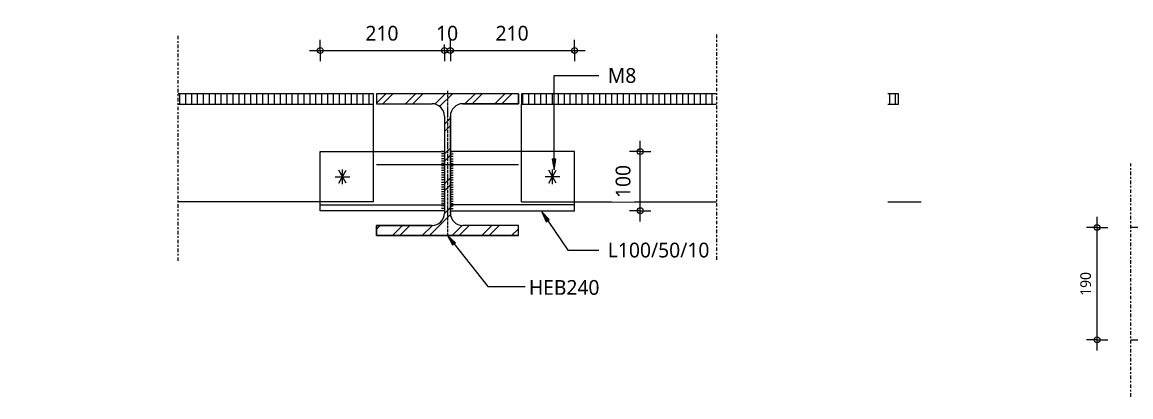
# Model space of a CAD drawing. Header units: millimetres. Extents: x -14163 to 55687, y -143 to 37302.
# Drawn here: x 4123 to 5998, y 2552 to 3186 of the extents above; entities that cross this region are included whole.
import ezdxf

# ---------------------------------------------------------------- set-up
doc = ezdxf.new("R2010")
doc.units = ezdxf.units.MM
doc.linetypes.add('MV_center', pattern=[15, 6, -3, 3, -3])
doc.linetypes.add('MV_hartlijn_staal', pattern=[6.6, 5, -0.8, 0, -0.8])
for name, color, linetype, lineweight in [('A-ANNO-DIMS', 211, 'Continuous', 13), ('A-ANNO-DIMS-10', 211, 'Continuous', 13), ('A-DETL', 90, 'Continuous', 13), ('A-DETL-GENF', 92, 'Continuous', 18), ('A-DETL-IDEN', 3, 'Continuous', 18), ('G-ANNO-TEXT', 231, 'Continuous', 13)]:
    doc.layers.add(name, color=color, linetype=linetype, lineweight=lineweight)
doc.styles.add('Segoe UI_2', font='segoeui.ttf', dxfattribs={"height": 18})
doc.styles.add('Segoe UI_3', font='segoeui.ttf', dxfattribs={"height": 25})
doc.dimstyles.new('1_8_mm', dxfattribs={"dimscale": 304.8, "dimtxt": 18.852551, "dimasz": 0.032808, "dimexe": 0.059055, "dimexo": 0.0625, "dimgap": 0.016404, "dimtad": 1, "dimdec": 0, "dimzin": 0, "dimdsep": 46, "dimtxsty": 'Segoe UI_2', "dimblk1": 'DOTBLANK', "dimblk2": 'DOTBLANK', "dimsah": 1, "dimcen": 0.09, "dimdle": 0.059055, "dimazin": 0, "dimtfac": 1, "dimtdec": 4, "dimtix": 1, "dimtmove": 0, "dimatfit": 3, "dimfxl": 0.059055, "dimfxlon": 1, "dimtvp": 1, "dimtfill": 1, "dimtolj": 1, "dimtzin": 0, "dimarcsym": 2})
doc.dimstyles.new('2_5_mm', dxfattribs={"dimscale": 304.8, "dimtxt": 26.184099, "dimasz": 0.032808, "dimexe": 0.059055, "dimexo": 0.0625, "dimgap": 0.029528, "dimtad": 1, "dimdec": 0, "dimzin": 0, "dimdsep": 46, "dimtxsty": 'Segoe UI_3', "dimblk1": 'DOTBLANK', "dimblk2": 'DOTBLANK', "dimsah": 1, "dimcen": 0.09, "dimdle": 0.059055, "dimazin": 0, "dimtfac": 1, "dimtdec": 4, "dimtix": 1, "dimtmove": 0, "dimatfit": 3, "dimfxl": 0.059055, "dimfxlon": 1, "dimtvp": 1, "dimtfill": 1, "dimtolj": 1, "dimtzin": 0, "dimarcsym": 2})
pattern_1 = [(90, (0, 0), (-10, 6e-16), [])]

# ---------------------------------------------------------------- blocks, each defined once
blk = doc.blocks.new('NLRS_00_DI_maskeer - Type 1-4234820-Details Constructie')
at = {"layer": 'A-DETL-GENF', "linetype": 'MV_center'}
blk.add_line((295, 0), (-100, 0), dxfattribs=at)
blk = doc.blocks.new('28 Staalprofielen- IPE_HEA_HEB 2d - HEB240-V140-Details Constructie')
at = {"layer": 'A-DETL-GENF', "lineweight": 13}
h = blk.add_hatch(dxfattribs=at)
h.set_pattern_fill('FP_242', color=256, style=0, pattern_type=2)
h.set_pattern_definition([(45, (-4842.274, -2944.936), (-25.14472, 25.14472), []), (45, (-4842.274, -2906.836), (-25.14472, 25.14472), [])])
h.paths.add_polyline_path([(120, -120), (120, -103), (26, -103), (20.6, -102.3), (15.5, -100.2), (11.2, -96.8), (7.8, -92.5), (5.7, -87.4), (5, -82), (5, 82), (5.7, 87.4), (7.8, 92.5), (11.2, 96.8), (15.5, 100.2), (20.6, 102.3), (26, 103), (120, 103), (120, 120), (-120, 120), (-120, 103), (-26, 103), (-20.6, 102.3), (-15.5, 100.2), (-11.2, 96.8), (-7.8, 92.5), (-5.7, 87.4), (-5, 82), (-5, -82), (-5.7, -87.4), (-7.8, -92.5), (-11.2, -96.8), (-15.5, -100.2), (-20.6, -102.3), (-26, -103), (-120, -103), (-120, -120)])
at = {"layer": 'A-DETL-GENF'}
for p, q in [((120, 120), (-120, 120)), ((-120, 120), (-120, 103)), ((120, 120), (-120, 120)), ((-120, 120), (-120, 103)), ((120, 103), (120, 120)), ((120, 120), (120, 103)), ((-120, 103), (-26, 103)), ((-120, 103), (-26, 103)), ((26, 103), (120, 103)), ((120, 103), (26, 103)), ((-5, 82), (-5, -82)), ((-5, 82), (-5, -82)), ((5, -82), (5, 82)), ((5, 82), (5, -82)), ((-120, 0), (120, 0)), ((-26, -103), (-120, -103)), ((-120, -103), (-120, -120)), ((-120, -120), (-120, -103)), ((-120, -103), (-26, -103)), ((120, -103), (26, -103)), ((120, -103), (26, -103)), ((120, -120), (120, -103)), ((120, -120), (120, -103)), ((-120, -120), (120, -120)), ((120, -120), (-120, -120))]:
    blk.add_line(p, q, dxfattribs=at)
at = {"layer": 'A-DETL-GENF', "linetype": 'MV_hartlijn_staal', "lineweight": 13}
blk.add_line((0, 125), (0, -120), dxfattribs=at)
at = {"layer": 'A-DETL-GENF'}
for centre, start, end in [((-26, 82), 0, 90), ((-26, 82), 360, 90), ((26, 82), 90, 180), ((26, 82), 90, 180), ((-26, -82), 270, 0), ((-26, -82), 270, 0), ((26, -82), 180, 270), ((26, -82), 180, 270)]:
    blk.add_arc(centre, 21, start, end, dxfattribs=at)
blk = doc.blocks.new('NLRS_00_DI_maskeer - Type 1-4235045-Details Constructie')
at = {"layer": 'A-DETL-GENF', "linetype": 'MV_center'}
blk.add_line((-100, 0), (283, 0), dxfattribs=at)
blk = doc.blocks.new('NLRS_00_DI_maskeer - Type 1-4235037-Details Constructie')
at = {"layer": 'A-DETL-GENF', "linetype": 'MV_center'}
blk.add_line((283, 0), (-100, 0), dxfattribs=at)
blk = doc.blocks.new('Repeating Detail - 2_ a_5 mm-V141-Details Constructie')
at = {"layer": 'A-DETL-GENF'}
for p, q in [((0, 0), (0, 5)), ((4, 0), (4, 5)), ((8, 0), (8, 5)), ((12, 0), (12, 5)), ((16, 0), (16, 5)), ((20, 0), (20, 5)), ((24, 0), (24, 5)), ((28, 0), (28, 5)), ((32, 0), (32, 5)), ((36, 0), (36, 5)), ((40, 0), (40, 5)), ((44, 0), (44, 5)), ((48, 0), (48, 5)), ((52, 0), (52, 5)), ((56, 0), (56, 5)), ((60, 0), (60, 5)), ((64, 0), (64, 5)), ((68, 0), (68, 5)), ((72, 0), (72, 5)), ((76, 0), (76, 5)), ((80, 0), (80, 5)), ((84, 0), (84, 5)), ((88, 0), (88, 5)), ((92, 0), (92, 5)), ((96, 0), (96, 5)), ((100, 0), (100, 5))]:
    blk.add_line(p, q, dxfattribs=at)
blk = doc.blocks.new('DIMBLOCK15-Details Constructie')
at = {"layer": 'A-ANNO-DIMS-10'}
for p, q in [((5940.7, 2630.5), (5940.7, 2856.5)), ((5940.7, 2838.5), (5922.7, 2838.5)), ((5940.7, 2838.5), (5958.7, 2838.5)), ((5940.7, 2648.5), (5922.7, 2648.5)), ((5940.7, 2648.5), (5958.7, 2648.5))]:
    blk.add_line(p, q, dxfattribs=at)
for centre in [(5940.7, 2838.5), (5940.7, 2648.5)]:
    blk.add_circle(centre, 5, dxfattribs=at)
at = {"layer": 'A-ANNO-DIMS-10', "color": 0, "insert": (5912.2, 2722.9), "char_height": 18, "width": 49.359, "attachment_point": 1, "rotation": 90, "line_spacing_factor": 1.142579, "style": 'Segoe UI_2', "bg_fill": 3, "box_fill_scale": 1.25, "bg_fill_color": 9, "bg_fill_true_color": 13158600, "bg_fill_transparency": 0}
blk.add_mtext('190', dxfattribs=at)
blk = doc.blocks.new('_DotBlank')
at = {"color": 0, "linetype": 'ByBlock', "lineweight": -2}
blk.add_line((-0.5, 0), (-1, 0), dxfattribs=at)
blk.add_circle((0, 0), 0.5, dxfattribs=at)
blk = doc.blocks.new('DIMBLOCK337-Details Constructie')
at = {"layer": 'A-ANNO-DIMS-10'}
for p, q in [((4627.3, 3138), (4627.3, 3156)), ((4837.3, 3138), (4837.3, 3156)), ((4609.3, 3138), (4837.3, 3138)), ((4627.3, 3138), (4627.3, 3120)), ((4837.3, 3138), (4837.3, 3120))]:
    blk.add_line(p, q, dxfattribs=at)
for centre in [(4627.3, 3138), (4837.3, 3138)]:
    blk.add_circle(centre, 5, dxfattribs=at)
at = {"layer": 'A-ANNO-DIMS-10', "color": 0, "insert": (4703.7, 3179.7), "char_height": 25, "width": 68.555, "attachment_point": 1, "line_spacing_factor": 1.142579, "style": 'Segoe UI_3', "bg_fill": 3, "box_fill_scale": 1.25, "bg_fill_color": 9, "bg_fill_true_color": 13158600, "bg_fill_transparency": 0}
blk.add_mtext('210', dxfattribs=at)
blk = doc.blocks.new('DIMBLOCK338-Details Constructie')
at = {"layer": 'A-ANNO-DIMS-10'}
for p, q in [((4837.3, 3138), (4837.3, 3156)), ((4847.3, 3138), (4847.3, 3156)), ((4837.3, 3138), (4847.3, 3138)), ((4837.3, 3138), (4837.3, 3120)), ((4847.3, 3138), (4847.3, 3120))]:
    blk.add_line(p, q, dxfattribs=at)
for centre in [(4837.3, 3138), (4847.3, 3138)]:
    blk.add_circle(centre, 5, dxfattribs=at)
at = {"layer": 'A-ANNO-DIMS-10', "color": 0, "insert": (4823.2, 3179.7), "char_height": 25, "width": 45.703, "attachment_point": 1, "line_spacing_factor": 1.142579, "style": 'Segoe UI_3', "bg_fill": 3, "box_fill_scale": 1.25, "bg_fill_color": 9, "bg_fill_true_color": 13158600, "bg_fill_transparency": 0}
blk.add_mtext('10', dxfattribs=at)
blk = doc.blocks.new('DIMBLOCK339-Details Constructie')
at = {"layer": 'A-ANNO-DIMS-10'}
for p, q in [((4847.3, 3138), (4847.3, 3156)), ((5057.3, 3138), (5057.3, 3156)), ((4847.3, 3138), (5075.3, 3138)), ((4847.3, 3138), (4847.3, 3120)), ((5057.3, 3138), (5057.3, 3120))]:
    blk.add_line(p, q, dxfattribs=at)
for centre in [(4847.3, 3138), (5057.3, 3138)]:
    blk.add_circle(centre, 5, dxfattribs=at)
at = {"layer": 'A-ANNO-DIMS-10', "color": 0, "insert": (4923.7, 3179.7), "char_height": 25, "width": 68.555, "attachment_point": 1, "line_spacing_factor": 1.142579, "style": 'Segoe UI_3', "bg_fill": 3, "box_fill_scale": 1.25, "bg_fill_color": 9, "bg_fill_true_color": 13158600, "bg_fill_transparency": 0}
blk.add_mtext('210', dxfattribs=at)
blk = doc.blocks.new('DIMBLOCK340-Details Constructie')
at = {"layer": 'A-ANNO-DIMS-10'}
for p, q in [((5168.3, 2848.9), (5168.3, 2984.9)), ((5168.3, 2966.9), (5150.3, 2966.9)), ((5168.3, 2966.9), (5186.3, 2966.9)), ((5168.3, 2866.9), (5150.3, 2866.9)), ((5168.3, 2866.9), (5186.3, 2866.9))]:
    blk.add_line(p, q, dxfattribs=at)
for centre in [(5168.3, 2966.9), (5168.3, 2866.9)]:
    blk.add_circle(centre, 5, dxfattribs=at)
at = {"layer": 'A-ANNO-DIMS-10', "color": 0, "insert": (5126.7, 2888.4), "char_height": 25, "width": 68.555, "attachment_point": 1, "rotation": 90, "line_spacing_factor": 1.142579, "style": 'Segoe UI_3', "bg_fill": 3, "box_fill_scale": 1.25, "bg_fill_color": 9, "bg_fill_true_color": 13158600, "bg_fill_transparency": 0}
blk.add_mtext('100', dxfattribs=at)

msp = doc.modelspace()

# ---------------------------------------------------------------- hatches: boundary and pattern name
at = {"layer": 'A-DETL-GENF', "lineweight": 13}
h = msp.add_hatch(dxfattribs=at)
h.set_pattern_fill('FP_121', color=50, style=0, pattern_type=2)
h.set_pattern_definition(pattern_1)
h.paths.add_polyline_path([(4079.8, 3046.9), (4097.6, 3046.9), (4097.6, 3064.9), (4079.8, 3064.9)])
h.paths.add_polyline_path([(4387.3, 3046.9), (4717.3, 3046.9), (4717.3, 3064.9), (4387.3, 3064.9)])
h = msp.add_hatch(dxfattribs=at)
h.set_pattern_fill('FP_121', color=50, style=0, pattern_type=2)
h.set_pattern_definition(pattern_1)
h.paths.add_polyline_path([(4967.3, 3046.9), (5297.3, 3046.9), (5297.3, 3064.9), (4967.3, 3064.9)])
h.paths.add_polyline_path([(5604.7, 3046.9), (5604.7, 3064.9), (5587, 3064.9), (5587, 3046.9)])
at = {"layer": 'A-DETL-IDEN'}
msp.add_hatch(color=256, dxfattribs=at).paths.add_polyline_path([(4842.3, 2824.9), (4851, 2808.9), (4856, 2812.8)])
at = {"layer": 'G-ANNO-TEXT'}
for points in [[(5022.6, 2936), (5025.8, 2954), (5019.4, 2954)], [(5001.7, 2864.8), (5009.2, 2848.2), (5014.5, 2851.8)]]:
    msp.add_hatch(color=7, dxfattribs=at).paths.add_polyline_path(points)

# ---------------------------------------------------------------- linework, layer by layer
at = {"layer": 'A-DETL', "lineweight": 18}
for p, q in [((4717.3, 3064.9), (4387.3, 3064.9)), ((4717.3, 3046.9), (4717.3, 3064.9)), ((5297.3, 3064.9), (4967.3, 3064.9)), ((4967.3, 3064.9), (4967.3, 3046.9)), ((5604.7, 3064.9), (5587, 3064.9)), ((5604.7, 3046.9), (5604.7, 3064.9)), ((4387.3, 3046.9), (4717.3, 3046.9)), ((4717.3, 2881.9), (4717.3, 3046.9)), ((4967.3, 3046.9), (5297.3, 3046.9)), ((4967.3, 2881.9), (4967.3, 3046.9)), ((5587, 3046.9), (5604.7, 3046.9)), ((4627.3, 2966.9), (4837.3, 2966.9)), ((4627.3, 2866.9), (4627.3, 2966.9)), ((4837.3, 2966.9), (4837.3, 2866.9)), ((4847.3, 2966.9), (4847.3, 2866.9)), ((5057.3, 2966.9), (4847.3, 2966.9)), ((5057.3, 2866.9), (5057.3, 2966.9)), ((4652.3, 2924.4), (4677.3, 2924.4)), ((4671, 2913.6), (4658.5, 2935.3)), ((4658.5, 2913.6), (4671, 2935.3)), ((4664.8, 2911.9), (4664.8, 2936.9)), ((5032.3, 2924.4), (5007.3, 2924.4)), ((5013.5, 2913.6), (5026, 2935.3)), ((5026, 2913.6), (5013.5, 2935.3)), ((5019.8, 2911.9), (5019.8, 2936.9)), ((4717.3, 2881.9), (4387.3, 2881.9)), ((4627.3, 2876.9), (4837.3, 2876.9)), ((5057.3, 2876.9), (4847.3, 2876.9)), ((4967.3, 2881.9), (5297.3, 2881.9)), ((5587, 2881.9), (5643.4, 2881.9)), ((4837.3, 2866.9), (4627.3, 2866.9)), ((4847.3, 2866.9), (5057.3, 2866.9)), ((6562.6, 2838.5), (5997.6, 2838.5)), ((5997.6, 2648.5), (6562.6, 2648.5))]:
    msp.add_line(p, q, dxfattribs=at)
at = {"layer": 'A-DETL-IDEN'}
for p, q in [((4842.3, 2824.9), (4851, 2808.9)), ((4856, 2812.8), (4842.3, 2824.9)), ((4842.3, 2824.9), (4910.7, 2738.8)), ((4851, 2808.9), (4856, 2812.8)), ((4910.7, 2738.8), (4979.1, 2738.8))]:
    msp.add_line(p, q, dxfattribs=at)
at = {"layer": 'G-ANNO-TEXT', "color": 250}
for p, q in [((5022.6, 3095.7), (5098.5, 3095.7)), ((5022.6, 2936), (5022.6, 3095.7)), ((5025.8, 2954), (5019.4, 2954)), ((5019.4, 2954), (5022.6, 2936)), ((5022.6, 2936), (5025.8, 2954)), ((5001.7, 2864.8), (5009.2, 2848.2)), ((5014.5, 2851.8), (5001.7, 2864.8)), ((5001.7, 2864.8), (5046.1, 2800.3)), ((5009.2, 2848.2), (5014.5, 2851.8)), ((5046.1, 2800.3), (5098.5, 2800.3))]:
    msp.add_line(p, q, dxfattribs=at)

# ---------------------------------------------------------------- block references
at = {"layer": 'A-DETL-GENF', "linetype": 'MV_center'}
for name, p, rotation in [('NLRS_00_DI_maskeer - Type 1-4235037-Details Constructie', (4387.3, 3064.9), 270), ('NLRS_00_DI_maskeer - Type 1-4235045-Details Constructie', (5297.3, 3064.9), 270), ('NLRS_00_DI_maskeer - Type 1-4234820-Details Constructie', (5997.6, 2847), 269.9999999999999)]:
    msp.add_blockref(name, p, dxfattribs=dict(at, rotation=rotation))
at = {"layer": 'A-DETL-GENF'}
msp.add_blockref('28 Staalprofielen- IPE_HEA_HEB 2d - HEB240-V140-Details Constructie', (4842.3, 2944.9), dxfattribs=at)
at = {"layer": 'A-DETL-GENF', "extrusion": (0, 0, -1), "rotation": 270}
msp.add_blockref('Repeating Detail - 2_ a_5 mm-V141-Details Constructie', (-4837.3, 2966.9), dxfattribs=at)
at = {"layer": 'A-DETL-GENF', "rotation": 270}
msp.add_blockref('Repeating Detail - 2_ a_5 mm-V141-Details Constructie', (4847.3, 2966.9), dxfattribs=at)

# ---------------------------------------------------------------- texts
at = {"layer": 'G-ANNO-TEXT', "color": 7, "char_height": 25, "attachment_point": 1, "style": 'Segoe UI_3'}
for s, insert, width in [('M8', (5113.5, 3108.2), 61.73), ('L100/50/10', (5113.5, 2812.8), 216.456)]:
    msp.add_mtext(s, dxfattribs=dict(at, insert=insert, width=width))

# ---------------------------------------------------------------- dimensions: what is measured, and where the dimension line sits
at = {"layer": 'A-ANNO-DIMS'}
dim = msp.add_linear_dim(base=(4837.3, 3138), p1=(4627.3, 3120), p2=(4837.3, 3120), dimstyle='2_5_mm', override={"dimpost": '<>', "dimfxl": 210}, dxfattribs=at)
dim.commit()
dim.dimension.update_dxf_attribs({"geometry": 'DIMBLOCK337-Details Constructie', "text_midpoint": (4732.3, 3160)})
dim = msp.add_linear_dim(base=(5940.7, 2838.5), p1=(5958.7, 2648.5), p2=(5958.7, 2838.5), angle=90, dimstyle='1_8_mm', override={"dimpost": '<>', "dimfxl": 190}, dxfattribs=at)
dim.commit()
dim.dimension.update_dxf_attribs({"geometry": 'DIMBLOCK15-Details Constructie', "text_midpoint": (5926.4, 2743.5)})

# ---------------------------------------------------------------- next in the draw order: texts
at = {"layer": 'A-DETL-IDEN', "lineweight": 13, "insert": (4980.1, 2749.6), "char_height": 25, "width": 145.907, "attachment_point": 1, "style": 'Segoe UI_3', "bg_fill": 3, "box_fill_scale": 1.25, "bg_fill_color": 9, "bg_fill_true_color": 13158600, "bg_fill_transparency": 0}
msp.add_mtext('HEB240', dxfattribs=at)

# ---------------------------------------------------------------- next in the draw order: dimensions: what is measured, and where the dimension line sits
at = {"layer": 'A-ANNO-DIMS'}
dim = msp.add_linear_dim(base=(4847.3, 3138), p1=(4837.3, 3120), p2=(4847.3, 3120), dimstyle='2_5_mm', override={"dimpost": '<>', "dimfxl": 10}, dxfattribs=at)
dim.commit()
dim.dimension.update_dxf_attribs({"geometry": 'DIMBLOCK338-Details Constructie', "text_midpoint": (4842.3, 3160)})
dim = msp.add_linear_dim(base=(5168.3, 2966.9), p1=(5150.3, 2866.9), p2=(5150.3, 2966.9), angle=90, dimstyle='2_5_mm', override={"dimpost": '<>', "dimfxl": 100}, dxfattribs=at)
dim.commit()
dim.dimension.update_dxf_attribs({"geometry": 'DIMBLOCK340-Details Constructie', "text_midpoint": (5146.4, 2916.9)})

# ---------------------------------------------------------------- next in the draw order: dimensions: what is measured, and where the dimension line sits
dim = msp.add_linear_dim(base=(5057.3, 3138), p1=(4847.3, 3120), p2=(5057.3, 3120), dimstyle='2_5_mm', override={"dimpost": '<>', "dimfxl": 210}, dxfattribs=at)
dim.commit()
dim.dimension.update_dxf_attribs({"geometry": 'DIMBLOCK339-Details Constructie', "text_midpoint": (4952.3, 3160)})

doc.saveas('drawing.dxf')
